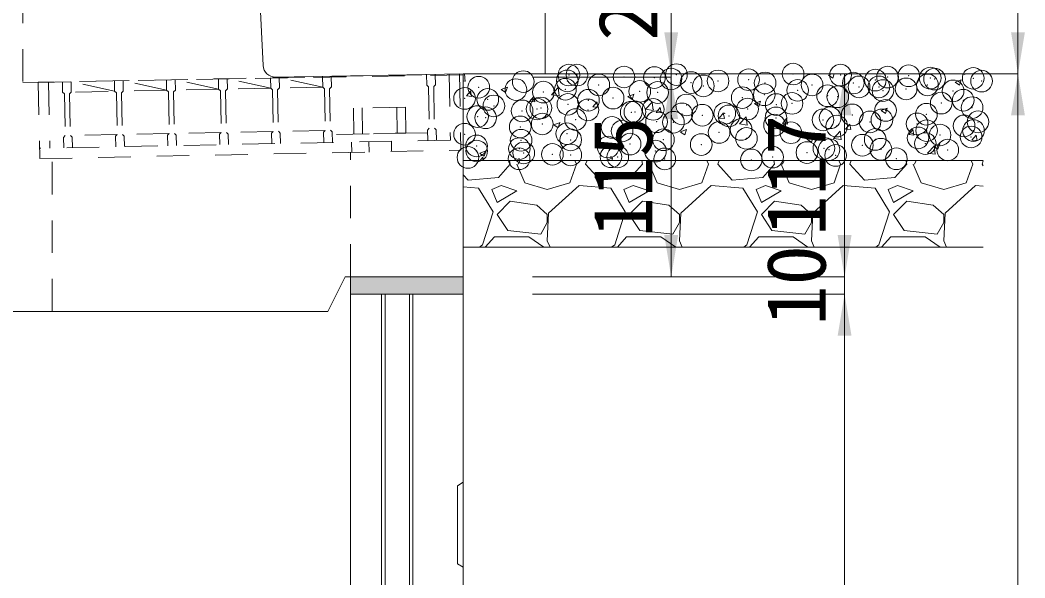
# Model space of a CAD drawing. Units: millimetres at full size. Extents: x 0 to 26200, y 7460 to 13400.
# Drawn here: x 1263 to 1842, y 11101 to 11423 of the extents above; entities that cross this region are included whole.
import ezdxf
from ezdxf.enums import TextEntityAlignment as Align

# ---------------------------------------------------------------- set-up
doc = ezdxf.new("R2010")
doc.units = ezdxf.units.MM
doc.header["$LTSCALE"] = 25
doc.header["$PDMODE"] = 32
doc.header["$PDSIZE"] = 12.5
doc.linetypes.add('USER1', pattern=[1.35, 0.75, -0.6])
doc.layers.add('ハッチング_モルタル', color=30, linetype='Continuous')
for name, color, linetype, lineweight in [('側溝・本体', 7, 'Continuous', 9), ('基礎', 3, 'Continuous', 20), ('寸法線', 7, 'Continuous', 9), ('引出線', 4, 'Continuous', 9), ('本体', 2, 'Continuous', 20), ('目地', 132, 'Continuous', 5), ('舗装・基礎', 7, 'Continuous', 5), ('ｸﾞﾚｰﾁﾝｸﾞ', 7, 'USER1', 5)]:
    doc.layers.add(name, color=color, linetype=linetype, lineweight=lineweight)
doc.styles.add('ＭＳ ゴシック', font='')
doc.styles.get('ＭＳ ゴシック').set_extended_font_data('MS Gothic')

# ---------------------------------------------------------------- blocks, each defined once
blk = doc.blocks.new('filled_arrow')
at = {"color": 0, "linetype": 'Continuous', "lineweight": -2}
blk.add_solid([(7.5, 1.25), (0, 0), (7.5, -1.25)], dxfattribs=at)

msp = doc.modelspace()

# ---------------------------------------------------------------- hatches: boundary and pattern name
at = {"layer": 'ハッチング_モルタル'}
msp.add_hatch(color=256, dxfattribs=at).paths.add_polyline_path([(1518.05, 11265.09), (1518.05, 11275.09), (1453.05, 11275.09), (1453.05, 11265.09)])

# ---------------------------------------------------------------- linework, layer by layer
at = {"layer": '側溝・本体', "linetype": 'USER1'}
for p, q in [((1264.05, 11440.09), (1264.05, 11387.09)), ((1518.05, 11391.5), (1264.05, 11387.09)), ((1453.05, 11275.09), (1453.05, 11346.77)), ((1281.05, 11255.09), (1281.05, 11343.33))]:
    msp.add_line(p, q, dxfattribs=at)
at = {"layer": '基礎'}
for p, q in [((1518.05, 11392.09), (1818.05, 11392.09)), ((1518.05, 11342.09), (1818.05, 11342.09)), ((1518.05, 11292.09), (1818.05, 11292.09))]:
    msp.add_line(p, q, dxfattribs=at)
at = {"layer": '寸法線', "lineweight": 13}
for p, q in [((1838.05, 11392.09), (1838.05, 11590.09)), ((1638.05, 11342.09), (1638.05, 11440.09)), ((1547.05, 11392.09), (1838.05, 11392.09)), ((1558.05, 11392.09), (1638.05, 11392.09)), ((1558.05, 11392.09), (1838.05, 11392.09)), ((1558.05, 11392.09), (1738.05, 11392.09)), ((1558.05, 11390.09), (1638.05, 11390.09)), ((1558.05, 11390.09), (1638.05, 11390.09)), ((1638.05, 11275.09), (1638.05, 11390.09)), ((1738.05, 11275.09), (1738.05, 11392.09)), ((1838.05, 11392.09), (1838.05, 10715.09)), ((1738.05, 11323.09), (1738.05, 11217.09)), ((1558.05, 11275.09), (1638.05, 11275.09)), ((1558.05, 11275.09), (1738.05, 11275.09)), ((1558.05, 11275.09), (1738.05, 11275.09)), ((1558.05, 11265.09), (1738.05, 11265.09)), ((1558.05, 11265.09), (1738.05, 11265.09)), ((1738.05, 11265.09), (1738.05, 10715.09))]:
    msp.add_line(p, q, dxfattribs=at)
at = {"layer": '引出線'}
msp.add_lwpolyline([(1565.42, 11392.09), (1565.42, 11633.64), (1840.26, 11633.64)], dxfattribs=at)
at = {"layer": '本体'}
for p, q in [((1394.47, 11561.58), (1402.71, 11396.85)), ((1518.05, 11392.09), (1409.82, 11390.2)), ((1518.05, 11392.09), (1518.05, 11275.09)), ((1450.05, 11275.09), (1440.05, 11255.09)), ((1450.05, 11275.09), (1518.05, 11275.09)), ((1453.05, 11275.09), (1518.05, 11275.09)), ((1453.05, 11275.09), (1453.05, 11035.61)), ((1518.05, 11275.09), (1518.05, 10715.09)), ((1453.05, 11265.09), (1518.05, 11265.09)), ((1166.05, 11255.09), (1440.05, 11255.09))]:
    msp.add_line(p, q, dxfattribs=at)
at = {"layer": '本体', "lineweight": 9}
for p, q in [((1518.05, 11156.59), (1514.85, 11154.59)), ((1514.85, 11154.59), (1514.85, 11109.59)), ((1514.85, 11109.59), (1518.05, 11107.59))]:
    msp.add_line(p, q, dxfattribs=at)
at = {"layer": '本体'}
msp.add_arc((1409.7, 11397.2), 7, 182.86241, 270.99635, dxfattribs=at)
at = {"layer": '目地'}
for p, q in [((1471.05, 11035.61), (1471.05, 11265.09)), ((1473.05, 11035.61), (1473.05, 11265.09)), ((1487.05, 11035.61), (1487.05, 11265.09)), ((1489.05, 11035.61), (1489.05, 11265.09))]:
    msp.add_line(p, q, dxfattribs=at)
at = {"layer": '舗装・基礎'}
for p, q in [((1518.05, 11391.87), (1518.25, 11392.09)), ((1518.05, 11387.98), (1519.29, 11387.78)), ((1519.29, 11387.76), (1518.78, 11392.09)), ((1728.73, 11391.32), (1731.26, 11389.62)), ((1728.76, 11391.37), (1730.61, 11392.09)), ((1731.26, 11389.62), (1732.09, 11392.09)), ((1801.74, 11387.25), (1804.27, 11385.55)), ((1801.76, 11387.31), (1805.32, 11388.67)), ((1804.27, 11385.55), (1805.3, 11388.62)), ((1804.44, 11392.08), (1804.44, 11392.09)), ((1804.44, 11392.08), (1807.47, 11391.81)), ((1807.41, 11391.8), (1807.35, 11392.09)), ((1519.99, 11379.37), (1522.44, 11382.29)), ((1522.96, 11379.09), (1522.37, 11382.27)), ((1540.04, 11383.07), (1542.56, 11381.37)), ((1540.06, 11383.13), (1543.62, 11384.49)), ((1542.57, 11381.37), (1543.6, 11384.44)), ((1569, 11380.06), (1572.95, 11384.18)), ((1573.5, 11379.36), (1572.94, 11384.18)), ((1519.99, 11379.37), (1523.03, 11379.1)), ((1556.43, 11376.18), (1558.88, 11379.1)), ((1556.43, 11376.18), (1559.46, 11375.91)), ((1559.4, 11375.9), (1558.81, 11379.09)), ((1568.99, 11380.08), (1573.51, 11379.37)), ((1592.86, 11372.99), (1595.31, 11375.91)), ((1595.84, 11372.71), (1595.25, 11375.9)), ((1613.04, 11379), (1615.57, 11377.3)), ((1613.07, 11379.06), (1616.62, 11380.42)), ((1615.57, 11377.3), (1616.6, 11380.37)), ((1623.21, 11371.65), (1627.17, 11375.77)), ((1627.72, 11370.95), (1627.16, 11375.77)), ((1686.07, 11374.99), (1689.63, 11376.35)), ((1688.58, 11373.23), (1689.61, 11376.3)), ((1592.86, 11372.99), (1595.9, 11372.73)), ((1623.2, 11371.67), (1627.72, 11370.97)), ((1629.3, 11369.81), (1631.75, 11372.73)), ((1629.3, 11369.8), (1632.34, 11369.54)), ((1632.27, 11369.53), (1631.68, 11372.71)), ((1686.05, 11374.94), (1688.58, 11373.23)), ((1759.06, 11370.87), (1761.58, 11369.16)), ((1759.08, 11370.92), (1762.64, 11372.29)), ((1761.58, 11369.16), (1762.61, 11372.23)), ((1570.38, 11362.67), (1573.94, 11364.04)), ((1665.74, 11366.62), (1668.19, 11369.54)), ((1665.74, 11366.62), (1668.77, 11366.35)), ((1668.71, 11366.34), (1668.12, 11369.52)), ((1677.43, 11363.24), (1681.38, 11367.36)), ((1681.93, 11362.54), (1681.37, 11367.36)), ((1702.17, 11363.43), (1704.62, 11366.35)), ((1705.15, 11363.15), (1704.56, 11366.33)), ((1570.36, 11362.62), (1572.89, 11360.92)), ((1572.89, 11360.92), (1573.92, 11363.99)), ((1643.37, 11358.55), (1645.89, 11356.85)), ((1643.39, 11358.6), (1646.95, 11359.97)), ((1645.89, 11356.85), (1646.92, 11359.92)), ((1677.42, 11363.26), (1681.94, 11362.56)), ((1702.17, 11363.43), (1705.21, 11363.16)), ((1731.64, 11354.83), (1735.6, 11358.96)), ((1736.15, 11354.13), (1735.59, 11358.95)), ((1738.61, 11360.24), (1741.06, 11363.16)), ((1738.61, 11360.24), (1741.65, 11359.97)), ((1741.58, 11359.96), (1740.99, 11363.15)), ((1775.05, 11357.06), (1777.5, 11359.97)), ((1778.02, 11356.77), (1777.43, 11359.96)), ((1716.37, 11354.48), (1718.9, 11352.78)), ((1716.4, 11354.54), (1719.95, 11355.9)), ((1718.9, 11352.78), (1719.93, 11355.85)), ((1731.64, 11354.85), (1736.15, 11354.15)), ((1775.05, 11357.05), (1778.08, 11356.79)), ((1811.48, 11353.86), (1814.52, 11353.6)), ((1811.49, 11353.87), (1813.93, 11356.79)), ((1814.46, 11353.59), (1813.87, 11356.77)), ((1527.7, 11346.29), (1531.26, 11347.65)), ((1530.2, 11344.53), (1531.23, 11347.6)), ((1785.86, 11346.42), (1789.82, 11350.55)), ((1789.38, 11350.41), (1791.9, 11348.71)), ((1789.4, 11350.47), (1792.96, 11351.83)), ((1790.37, 11345.72), (1789.81, 11350.55)), ((1791.91, 11348.71), (1792.94, 11351.78)), ((1527.68, 11346.24), (1530.2, 11344.53)), ((1527.82, 11342.09), (1529.49, 11344.08)), ((1529.79, 11342.09), (1529.42, 11344.06)), ((1545.28, 11339.93), (1544.85, 11342.09)), ((1549.86, 11339.93), (1550.78, 11342.09)), ((1582.39, 11342.09), (1583.38, 11339.93)), ((1588.72, 11339.93), (1589.53, 11342.09)), ((1600.68, 11342.17), (1600.8, 11342.09)), ((1600.71, 11342.22), (1604.26, 11343.59)), ((1603.76, 11342.09), (1604.24, 11343.53)), ((1621.48, 11339.93), (1621.05, 11342.09)), ((1626.06, 11339.93), (1626.98, 11342.09)), ((1658.59, 11342.09), (1659.58, 11339.93)), ((1664.92, 11339.93), (1665.73, 11342.09)), ((1697.68, 11339.93), (1697.25, 11342.09)), ((1702.26, 11339.93), (1703.18, 11342.09)), ((1734.79, 11342.09), (1735.78, 11339.93)), ((1741.12, 11339.93), (1741.93, 11342.09)), ((1773.88, 11339.93), (1773.45, 11342.09)), ((1778.46, 11339.93), (1779.38, 11342.09)), ((1785.85, 11346.44), (1790.37, 11345.74)), ((1810.99, 11342.09), (1811.98, 11339.93)), ((1817.32, 11339.93), (1818.05, 11341.87)), ((1545.28, 11339.93), (1538.43, 11332.31)), ((1549.09, 11339.93), (1553.67, 11329.27)), ((1579.57, 11329.27), (1583.38, 11339.93)), ((1597.1, 11330.79), (1588.72, 11339.93)), ((1621.48, 11339.93), (1614.63, 11332.31)), ((1625.29, 11339.93), (1629.87, 11329.27)), ((1655.77, 11329.27), (1659.58, 11339.93)), ((1673.3, 11330.79), (1664.92, 11339.93)), ((1697.68, 11339.93), (1690.83, 11332.31)), ((1701.49, 11339.93), (1706.07, 11329.27)), ((1731.97, 11329.27), (1735.78, 11339.93)), ((1749.5, 11330.79), (1741.12, 11339.93)), ((1773.88, 11339.93), (1767.03, 11332.31)), ((1777.69, 11339.93), (1782.27, 11329.27)), ((1808.17, 11329.27), (1811.98, 11339.93)), ((1818.05, 11339.14), (1817.32, 11339.93)), ((1520.9, 11330.79), (1518.05, 11333.9)), ((1538.43, 11332.31), (1520.9, 11330.79)), ((1553.67, 11329.27), (1566.62, 11325.46)), ((1566.62, 11325.46), (1579.57, 11329.27)), ((1614.63, 11332.31), (1597.1, 11330.79)), ((1629.87, 11329.27), (1642.82, 11325.46)), ((1642.82, 11325.46), (1655.77, 11329.27)), ((1690.83, 11332.31), (1673.3, 11330.79)), ((1706.07, 11329.27), (1719.02, 11325.46)), ((1719.02, 11325.46), (1731.97, 11329.27)), ((1767.03, 11332.31), (1749.5, 11330.79)), ((1782.27, 11329.27), (1795.22, 11325.46)), ((1795.22, 11325.46), (1808.17, 11329.27)), ((1527, 11326.22), (1518.05, 11326.96)), ((1535.38, 11312.5), (1527, 11326.22)), ((1539.95, 11327.74), (1534.62, 11325.46)), ((1534.62, 11325.46), (1537.66, 11317.84)), ((1537.66, 11317.84), (1549.09, 11324.69)), ((1549.09, 11324.69), (1539.95, 11327.74)), ((1584.91, 11327.74), (1567.38, 11311.74)), ((1603.2, 11326.22), (1584.91, 11327.74)), ((1611.58, 11312.5), (1603.2, 11326.22)), ((1616.15, 11327.74), (1610.82, 11325.46)), ((1610.82, 11325.46), (1613.86, 11317.84)), ((1613.86, 11317.84), (1625.29, 11324.69)), ((1625.29, 11324.69), (1616.15, 11327.74)), ((1661.11, 11327.74), (1643.58, 11311.74)), ((1679.4, 11326.22), (1661.11, 11327.74)), ((1687.78, 11312.5), (1679.4, 11326.22)), ((1692.35, 11327.74), (1687.02, 11325.46)), ((1687.02, 11325.46), (1690.06, 11317.84)), ((1690.06, 11317.84), (1701.49, 11324.69)), ((1701.49, 11324.69), (1692.35, 11327.74)), ((1737.31, 11327.74), (1719.78, 11311.74)), ((1755.6, 11326.22), (1737.31, 11327.74)), ((1763.98, 11312.5), (1755.6, 11326.22)), ((1768.55, 11327.74), (1763.22, 11325.46)), ((1763.22, 11325.46), (1766.26, 11317.84)), ((1766.26, 11317.84), (1777.69, 11324.69)), ((1777.69, 11324.69), (1768.55, 11327.74)), ((1813.51, 11327.74), (1795.98, 11311.74)), ((1818.05, 11327.36), (1813.51, 11327.74)), ((1545.28, 11318.6), (1537.66, 11310.98)), ((1560.52, 11316.31), (1545.28, 11318.6)), ((1621.48, 11318.6), (1613.86, 11310.98)), ((1636.72, 11316.31), (1621.48, 11318.6)), ((1697.68, 11318.6), (1690.06, 11310.98)), ((1712.92, 11316.31), (1697.68, 11318.6)), ((1773.88, 11318.6), (1766.26, 11310.98)), ((1789.12, 11316.31), (1773.88, 11318.6)), ((1529.28, 11293.45), (1535.38, 11312.5)), ((1566.62, 11310.98), (1560.52, 11316.31)), ((1605.48, 11293.45), (1611.58, 11312.5)), ((1642.82, 11310.98), (1636.72, 11316.31)), ((1681.68, 11293.45), (1687.78, 11312.5)), ((1719.02, 11310.98), (1712.92, 11316.31)), ((1757.88, 11293.45), (1763.98, 11312.5)), ((1795.22, 11310.98), (1789.12, 11316.31)), ((1537.66, 11310.98), (1543.76, 11301.83)), ((1562.81, 11299.55), (1566.62, 11306.41)), ((1567.38, 11311.74), (1566.62, 11295.74)), ((1566.62, 11306.41), (1566.62, 11310.98)), ((1613.86, 11310.98), (1619.96, 11301.83)), ((1639.01, 11299.55), (1642.82, 11306.41)), ((1643.58, 11311.74), (1642.82, 11295.74)), ((1642.82, 11306.41), (1642.82, 11310.98)), ((1690.06, 11310.98), (1696.16, 11301.83)), ((1715.21, 11299.55), (1719.02, 11306.41)), ((1719.78, 11311.74), (1719.02, 11295.74)), ((1719.02, 11306.41), (1719.02, 11310.98)), ((1766.26, 11310.98), (1772.36, 11301.83)), ((1791.41, 11299.55), (1795.22, 11306.41)), ((1795.98, 11311.74), (1795.22, 11295.74)), ((1795.22, 11306.41), (1795.22, 11310.98)), ((1543.76, 11301.83), (1562.81, 11299.55)), ((1619.96, 11301.83), (1639.01, 11299.55)), ((1696.16, 11301.83), (1715.21, 11299.55)), ((1772.36, 11301.83), (1791.41, 11299.55)), ((1530.8, 11292.09), (1536.14, 11298.02)), ((1536.14, 11298.02), (1555.95, 11298.02)), ((1555.95, 11298.02), (1564.53, 11292.09)), ((1566.62, 11295.74), (1568.16, 11292.09)), ((1607, 11292.09), (1612.34, 11298.02)), ((1612.34, 11298.02), (1632.15, 11298.02)), ((1632.15, 11298.02), (1640.73, 11292.09)), ((1642.82, 11295.74), (1644.36, 11292.09)), ((1683.2, 11292.09), (1688.54, 11298.02)), ((1688.54, 11298.02), (1708.35, 11298.02)), ((1708.35, 11298.02), (1716.93, 11292.09)), ((1719.02, 11295.74), (1720.56, 11292.09)), ((1759.4, 11292.09), (1764.74, 11298.02)), ((1764.74, 11298.02), (1784.55, 11298.02)), ((1784.55, 11298.02), (1793.13, 11292.09)), ((1795.22, 11295.74), (1796.76, 11292.09)), ((1527.51, 11292.09), (1529.28, 11293.45)), ((1603.71, 11292.09), (1605.48, 11293.45)), ((1679.91, 11292.09), (1681.68, 11293.45)), ((1756.11, 11292.09), (1757.88, 11293.45))]:
    msp.add_line(p, q, dxfattribs=at)
for p in [(1552.72, 11387.61), (1578.14, 11388.06), (1579.1, 11391.42), (1583.72, 11391.42), (1610.84, 11390.28), (1628.37, 11389.98), (1637.96, 11389.13), (1641.09, 11391.65), (1649.57, 11387.08), (1665.07, 11387.99), (1682.7, 11388.73), (1692.19, 11386.84), (1708.35, 11391.98), (1735.72, 11391.37), (1743.08, 11386.8), (1755.8, 11388.48), (1762.84, 11390.23), (1775.04, 11391.01), (1787.47, 11389.64), (1789.95, 11389.08), (1812.25, 11389.51), (1817.07, 11387.93), (1527.06, 11384.36), (1548.52, 11382.98), (1564.33, 11381.54), (1577.05, 11383.22), (1596.29, 11385.75), (1619.94, 11381.99), (1630.23, 11381.34), (1656.61, 11385.15), (1711, 11382.58), (1719.31, 11385.69), (1746.43, 11384.55), (1757.85, 11384.56), (1760.2, 11382.45), (1773.55, 11383.4), (1785.86, 11385.7), (1800.66, 11382.26), (1518.89, 11377.89), (1532.25, 11377.32), (1590.32, 11376.91), (1604.57, 11378.09), (1679.04, 11378.37), (1691.76, 11380.04), (1728.22, 11379.47), (1734.12, 11378.88), (1793.76, 11375.2), (1806.48, 11376.87), (1535.78, 11373.57), (1552.1, 11370.7), (1560.69, 11371.82), (1562.9, 11372.42), (1578.49, 11374.51), (1590.02, 11371.28), (1615, 11369.94), (1617.14, 11370.13), (1627.72, 11371.61), (1646.96, 11374.15), (1682.08, 11371.81), (1698.6, 11374.38), (1707.74, 11375.07), (1761.68, 11370.97), (1811.63, 11372.6), (1526.44, 11367.45), (1531.06, 11366.74), (1582.92, 11365.72), (1629.61, 11364.43), (1639.34, 11364.21), (1644.26, 11368.99), (1656, 11368.24), (1668.97, 11369.3), (1671.37, 11367.84), (1698.49, 11366.7), (1725.61, 11365.55), (1729.72, 11366.76), (1742.44, 11368.44), (1752.73, 11364.4), (1759.59, 11365.54), (1785.25, 11368.79), (1815, 11364.42), (1550.97, 11361.51), (1563.68, 11363.18), (1603.95, 11361.18), (1609.72, 11359.13), (1665.68, 11358.33), (1678.4, 11360.01), (1697.64, 11362.54), (1707.12, 11358.16), (1733.5, 11361.96), (1779.85, 11363.26), (1785.38, 11359.33), (1806.96, 11362.11), (1812.35, 11359.37), (1518.88, 11357.28), (1551.48, 11353.79), (1577.87, 11357.6), (1580.09, 11354.04), (1633.6, 11354.11), (1681.46, 11354.9), (1755.75, 11354.24), (1780.4, 11355.16), (1793.11, 11356.83), (1811.01, 11355.69), (1525.82, 11350.54), (1525.89, 11347.61), (1550.47, 11348.96), (1553.01, 11346.47), (1601.64, 11349.9), (1614.36, 11351.58), (1628.99, 11347.52), (1655.38, 11351.33), (1716.36, 11346.73), (1726.12, 11349.16), (1729.07, 11348.4), (1748.31, 11350.94), (1758.97, 11348.63), (1784.63, 11351.88), (1797.55, 11348.18), (1520.84, 11343.87), (1550.32, 11343.15), (1569.56, 11345.68), (1580.13, 11345.32), (1603.33, 11344.27), (1607.25, 11344.17), (1634.36, 11343.03), (1684.27, 11342.5), (1696.5, 11344.07), (1732.89, 11345.05), (1767.92, 11343.09)]:
    msp.add_point(p, dxfattribs=at)
at = {"layer": 'ｸﾞﾚｰﾁﾝｸﾞ'}
for p, q in [((1272.97, 11387.18), (1515.93, 11392.04)), ((1272.97, 11387.18), (1273.85, 11343.19)), ((1278.97, 11387.3), (1279.73, 11349.31)), ((1286.97, 11387.46), (1287.09, 11381.46)), ((1291.97, 11387.56), (1292.09, 11381.56)), ((1317.09, 11382.06), (1291.97, 11387.56)), ((1316.97, 11388.06), (1317.09, 11382.06)), ((1321.96, 11388.16), (1322.08, 11382.16)), ((1347.08, 11382.66), (1321.96, 11388.16)), ((1346.96, 11388.66), (1347.08, 11382.66)), ((1377.07, 11383.26), (1351.96, 11388.76)), ((1351.96, 11388.76), (1352.08, 11382.76)), ((1376.95, 11389.26), (1377.07, 11383.26)), ((1407.07, 11383.86), (1381.95, 11389.36)), ((1381.95, 11389.36), (1382.07, 11383.36)), ((1406.95, 11389.86), (1407.07, 11383.86)), ((1437.06, 11384.46), (1411.95, 11389.96)), ((1411.95, 11389.96), (1412.07, 11383.96)), ((1436.94, 11390.46), (1437.06, 11384.46)), ((1441.94, 11390.56), (1442.06, 11384.56)), ((1496.93, 11391.66), (1497.05, 11385.66)), ((1501.93, 11391.76), (1502.05, 11385.76)), ((1509.93, 11391.92), (1510.69, 11353.93)), ((1515.93, 11392.04), (1516.81, 11348.05)), ((1287.09, 11381.46), (1288.11, 11380.48)), ((1292.09, 11381.56), (1291.11, 11380.54)), ((1347.08, 11382.66), (1292.09, 11381.56)), ((1317.09, 11382.06), (1318.11, 11381.08)), ((1322.08, 11382.16), (1321.1, 11381.14)), ((1347.08, 11382.66), (1322.08, 11382.16)), ((1347.08, 11382.66), (1348.1, 11381.68)), ((1348.1, 11381.68), (1348.58, 11357.69)), ((1352.08, 11382.76), (1351.1, 11381.74)), ((1351.1, 11381.74), (1351.58, 11357.75)), ((1377.07, 11383.26), (1352.08, 11382.76)), ((1377.07, 11383.26), (1378.09, 11382.28)), ((1378.09, 11382.28), (1378.57, 11358.29)), ((1382.07, 11383.36), (1381.09, 11382.34)), ((1381.09, 11382.34), (1381.57, 11358.35)), ((1407.07, 11383.86), (1382.07, 11383.36)), ((1407.07, 11383.86), (1408.09, 11382.88)), ((1408.09, 11382.88), (1408.57, 11358.89)), ((1412.07, 11383.96), (1411.09, 11382.94)), ((1411.09, 11382.94), (1411.57, 11358.95)), ((1437.06, 11384.46), (1412.07, 11383.96)), ((1437.06, 11384.46), (1438.08, 11383.48)), ((1438.08, 11383.48), (1438.56, 11359.49)), ((1442.06, 11384.56), (1441.08, 11383.54)), ((1441.08, 11383.54), (1441.56, 11359.55)), ((1497.05, 11385.66), (1498.07, 11384.68)), ((1498.07, 11384.68), (1498.55, 11360.69)), ((1502.05, 11385.76), (1501.07, 11384.74)), ((1501.07, 11384.74), (1501.55, 11360.75)), ((1288.11, 11380.48), (1288.59, 11356.49)), ((1291.11, 11380.54), (1291.59, 11356.55)), ((1318.11, 11381.08), (1318.59, 11357.09)), ((1321.1, 11381.14), (1321.58, 11357.15)), ((1484.8, 11372.91), (1454.81, 11372.31)), ((1454.81, 11372.31), (1455.11, 11357.32)), ((1459.81, 11372.41), (1460.11, 11357.42)), ((1479.8, 11372.81), (1480.1, 11357.82)), ((1484.8, 11372.91), (1485.1, 11357.92)), ((1378.57, 11358.29), (1351.58, 11357.75)), ((1377.59, 11357.27), (1378.57, 11358.29)), ((1408.57, 11358.89), (1381.57, 11358.35)), ((1382.59, 11357.37), (1381.57, 11358.35)), ((1407.59, 11357.87), (1408.57, 11358.89)), ((1438.56, 11359.49), (1411.57, 11358.95)), ((1412.59, 11357.97), (1411.57, 11358.95)), ((1437.58, 11358.47), (1438.56, 11359.49)), ((1437.7, 11352.47), (1437.58, 11358.47)), ((1442.58, 11358.57), (1441.56, 11359.55)), ((1442.7, 11352.57), (1442.58, 11358.57)), ((1497.57, 11359.67), (1498.55, 11360.69)), ((1497.69, 11353.67), (1497.57, 11359.67)), ((1502.57, 11359.77), (1501.55, 11360.75)), ((1502.69, 11353.77), (1502.57, 11359.77)), ((1510.69, 11353.93), (1273.73, 11349.19)), ((1287.61, 11355.47), (1288.59, 11356.49)), ((1287.73, 11349.47), (1287.61, 11355.47)), ((1318.59, 11357.09), (1291.59, 11356.55)), ((1292.61, 11355.57), (1291.59, 11356.55)), ((1292.73, 11349.57), (1292.61, 11355.57)), ((1317.61, 11356.07), (1318.59, 11357.09)), ((1317.73, 11350.07), (1317.61, 11356.07)), ((1348.58, 11357.69), (1321.58, 11357.15)), ((1322.6, 11356.17), (1321.58, 11357.15)), ((1322.72, 11350.17), (1322.6, 11356.17)), ((1347.6, 11356.67), (1348.58, 11357.69)), ((1347.72, 11350.67), (1347.6, 11356.67)), ((1352.6, 11356.77), (1351.58, 11357.75)), ((1352.72, 11350.77), (1352.6, 11356.77)), ((1377.71, 11351.27), (1377.59, 11357.27)), ((1382.71, 11351.37), (1382.59, 11357.37)), ((1407.71, 11351.87), (1407.59, 11357.87)), ((1412.71, 11351.97), (1412.59, 11357.97)), ((1497.6, 11358.17), (1442.61, 11357.07)), ((1453.7, 11352.79), (1453.82, 11346.79)), ((1485.1, 11357.92), (1455.11, 11357.32)), ((1463.82, 11346.99), (1463.7, 11352.99)), ((1476.81, 11347.25), (1476.69, 11353.25)), ((1273.85, 11343.19), (1516.81, 11348.05))]:
    msp.add_line(p, q, dxfattribs=at)

# ---------------------------------------------------------------- block references
at = {"layer": '寸法線', "lineweight": 13, "xscale": 3.2, "yscale": 3.2}
for p, rotation in [((1638.05, 11392.09), 90), ((1838.05, 11392.09), 90), ((1638.05, 11390.09), 270), ((1638.05, 11390.09), 270), ((1738.05, 11392.09), 270), ((1838.05, 11392.09), 270), ((1638.05, 11275.09), 90), ((1738.05, 11275.09), 90), ((1738.05, 11275.09), 90), ((1738.05, 11265.09), 270), ((1738.05, 11265.09), 270)]:
    msp.add_blockref('filled_arrow', p, dxfattribs=dict(at, rotation=rotation))
at = {"layer": '引出線', "xscale": 0.133, "yscale": 0.133, "rotation": 90}
msp.add_blockref('filled_arrow', (1565.42, 11392.09), dxfattribs=at)

# ---------------------------------------------------------------- texts
at = {"layer": '寸法線', "style": 'ＭＳ ゴシック'}
for s, p in [('2', (1613.05, 11422.75)), ('115', (1610.05, 11332.59)), ('117', (1710.05, 11333.59)), ('10', (1710.05, 11270.09))]:
    msp.add_text(s, height=34.18, rotation=90, dxfattribs=at).set_placement(p, align=Align.MIDDLE_CENTER)

doc.saveas('drawing.dxf')
